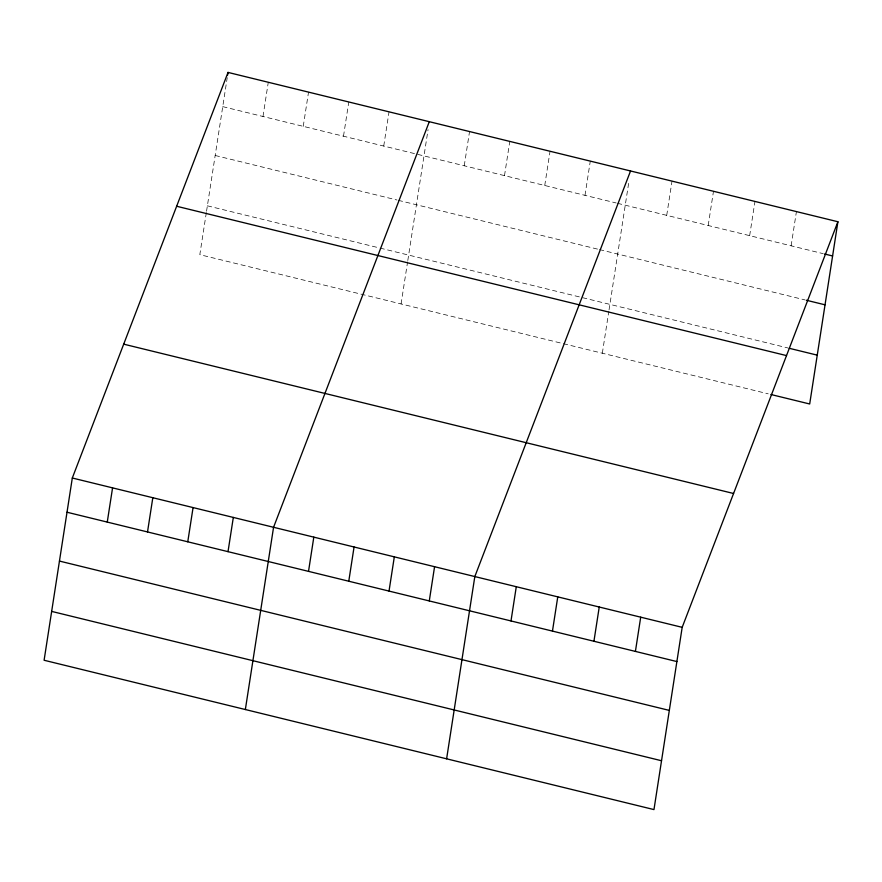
<?xml version="1.0" encoding="UTF-8"?>
<svg xmlns="http://www.w3.org/2000/svg" width="882" height="882" viewBox="0 0 882 882"><rect width="100%" height="100%" fill="white"/><g stroke="black" fill="none" stroke-linecap="round" stroke-linejoin="round"><path stroke-width="0.66" stroke-dasharray="4.41 3.31" d="M206.333 212.595L199.817 254.666L562.077 343.363M206.542 211.239L227.225 77.682M262.99 116.49L268.282 82.269M303.243 126.346L308.535 92.125M343.495 136.203L348.787 101.981M383.736 146.059L389.039 111.838M401.078 303.937L407.594 261.877M407.804 260.521L428.068 129.588M464.241 165.772L469.544 131.55M504.493 175.628L509.796 141.407M544.745 185.485L550.048 151.263M584.998 195.341L590.29 161.119M602.329 353.219L608.845 311.159M609.054 309.803L629.12 180.182M666.715 215.351L672.018 181.13M708.191 225.505L713.483 191.284M749.656 235.659L754.959 201.438M791.132 245.813L796.424 211.592M222.738 106.634L616.154 202.97M617.455 203.29L823.237 253.674M215.175 155.486L396.955 199.994M398.256 200.313L598.205 249.275M599.506 249.595L804.968 299.902M207.38 205.815L378.775 247.776M380.076 248.096L787.813 347.938M563.378 343.682L768.211 393.835"/><path stroke-width="1.32" d="M72.313 478.011L44.1 660.254L653.97 809.588L682.183 627.334L837.9 221.746L228.03 72.412L72.313 478.011L682.183 627.334M107.262 522.089L112.565 487.867M147.515 531.945L152.818 497.724M227.622 75.047L228.03 72.412M187.767 541.802L193.07 507.58M228.019 551.658L233.322 517.436M245.35 709.536L273.563 527.282L429.291 121.694M308.524 571.36L313.816 537.138M348.776 581.216L354.068 546.994M389.028 591.072L394.32 556.851M429.28 600.929L434.572 566.707M446.612 758.818L474.825 576.563L630.542 170.976M510.998 620.939L516.29 586.717M552.463 631.093L557.766 596.871M593.939 641.247L599.242 607.025M635.415 651.401L640.707 617.179M837.9 221.746L809.687 403.989L770.89 394.497M824.571 254.005L832.597 255.967M806.313 300.233L825.045 304.819M789.158 348.269L817.25 355.148M176.643 206.256L786.512 355.589M123.701 344.156L733.57 493.49M67.021 512.233L676.88 661.566M59.458 561.073L669.317 710.407M51.663 611.402L661.522 760.736"/></g></svg>
